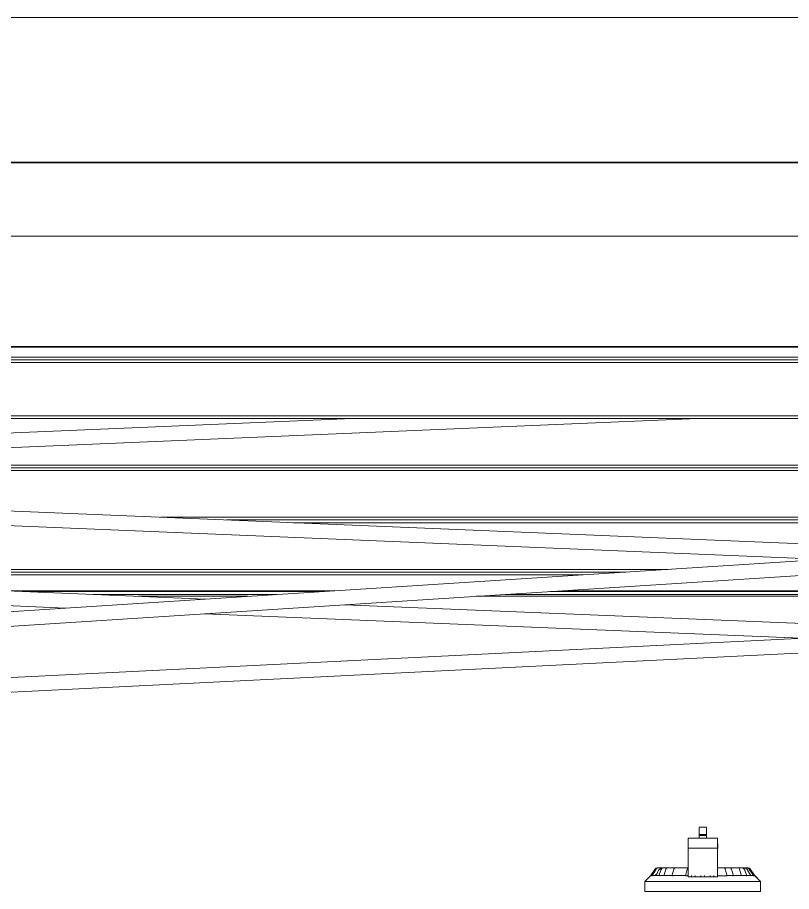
# Model space of a CAD drawing. Header units: millimetres. Extents: x 180139 to 245212, y -4005 to 9345.
# Drawn here: x 234476 to 236585, y 4064 to 6444 of the extents above; entities that cross this region are included whole.
import ezdxf

# ---------------------------------------------------------------- set-up
doc = ezdxf.new("R2010")
doc.units = ezdxf.units.MM
for name, color, linetype, lineweight in [('A-ROOF', 7, 'Continuous', 9), ('A-ROOF-1', 7, 'Continuous', 35), ('E-LITE-EQPM', 7, 'Continuous', 9), ('S-BEAM', 7, 'Continuous', 9)]:
    doc.layers.add(name, color=color, linetype=linetype, lineweight=lineweight)

# ---------------------------------------------------------------- blocks, each defined once
blk = doc.blocks.new('IPE - IPE160-854151-B')
at = {"layer": 'S-BEAM'}
for p, q in [((-153179.2, 5519.2), (-125614.4, 5519.2)), ((-153179.2, 5511.7), (-125614.4, 5511.7)), ((-153179.2, 5504.3), (-125614.4, 5504.3)), ((-131702.9, 5359.7), (-125614.4, 5359.7)), ((-131702.9, 5352.3), (-125614.4, 5352.3))]:
    blk.add_line(p, q, dxfattribs=at)
blk = doc.blocks.new('LENS_ARENA_60__120_W_4000K - Standart-593606-B')
at = {"layer": 'E-LITE-EQPM'}
for p, q in [((-128787.9, 4238.8), (-128807.9, 4238.8)), ((-128939.8, 4107.1), (-128955.4, 4091.5)), ((-128640.4, 4091.5), (-128656, 4107.1))]:
    blk.add_line(p, q, dxfattribs=at)
for centre, start, end in [((-128922, 4121.8), 90, 157.9011), ((-128922, 4121.8), 90, 157.9011), ((-128673.8, 4121.8), 22.0989, 90), ((-128673.8, 4121.8), 22.0989, 90)]:
    blk.add_arc(centre, 6.52, start, end, dxfattribs=at)
blk = doc.blocks.new('LENS_ARENA_60__120_W_4000K - Standart-V38-B')
at = {"layer": 'E-LITE-EQPM'}
for p, q in [((-128787.9, 4238.8), (-128807.9, 4238.8)), ((-128807.9, 4238.7), (-128807.9, 4219.7)), ((-128787.9, 4219.7), (-128787.9, 4238.7)), ((-128807.9, 4216.2), (-128807.9, 4219.7)), ((-128807.9, 4219.7), (-128787.9, 4219.7)), ((-128807.9, 4209), (-128807.9, 4216.2)), ((-128807.9, 4216.2), (-128787.9, 4216.2)), ((-128787.9, 4219.7), (-128787.9, 4216.2)), ((-128787.9, 4216.2), (-128787.9, 4209)), ((-128837.9, 4181.6), (-128837.9, 4209)), ((-128837.9, 4209), (-128757.9, 4209)), ((-128757.9, 4209), (-128757.9, 4181.6)), ((-128757.9, 4193.4), (-128756.9, 4193.4)), ((-128756.9, 4193.4), (-128756.9, 4181.4)), ((-128837.9, 4104.3), (-128837.9, 4181.6)), ((-128837.9, 4181.6), (-128757.9, 4181.6)), ((-128757.9, 4181.6), (-128757.9, 4104.3)), ((-128756.9, 4181.4), (-128757.9, 4181.4)), ((-128928, 4124.3), (-128940, 4107.1)), ((-128925.3, 4123.5), (-128936.8, 4107.1)), ((-128919.3, 4128.3), (-128922, 4128.3)), ((-128909.5, 4128.3), (-128919.3, 4128.3)), ((-128912.2, 4121.8), (-128917.6, 4107.1)), ((-128906.1, 4128.3), (-128909.5, 4128.3)), ((-128894.1, 4128.3), (-128906.1, 4128.3)), ((-128898.2, 4125.2), (-128903.4, 4107.1)), ((-128872.2, 4128.3), (-128894.1, 4128.3)), ((-128876.4, 4125.2), (-128881.6, 4107.1)), ((-128837.9, 4128.3), (-128872.2, 4128.3)), ((-128840, 4125.2), (-128845.2, 4107.1)), ((-128740.4, 4128.3), (-128757.9, 4128.3)), ((-128723.7, 4128.3), (-128740.4, 4128.3)), ((-128731.1, 4107.1), (-128736.3, 4125.2)), ((-128701.5, 4128.3), (-128723.7, 4128.3)), ((-128714.4, 4107.1), (-128719.6, 4125.2)), ((-128689.3, 4128.3), (-128701.5, 4128.3)), ((-128692.1, 4107.1), (-128697.3, 4125.2)), ((-128686.2, 4128.3), (-128689.3, 4128.3)), ((-128676.4, 4128.3), (-128686.2, 4128.3)), ((-128677.7, 4107.1), (-128683.2, 4121.8)), ((-128666.8, 4107.1), (-128676.8, 4124.4)), ((-128673.8, 4128.3), (-128676.4, 4128.3)), ((-128658.9, 4107.1), (-128670.4, 4123.5)), ((-128655.7, 4107.1), (-128667.8, 4124.3)), ((-128939.6, 4107.3), (-128955.4, 4091.5)), ((-128940, 4107.1), (-128938.3, 4107.1)), ((-128939.6, 4107.3), (-128937.3, 4107.3)), ((-128936.8, 4107.1), (-128935.5, 4107.1)), ((-128936.3, 4107.3), (-128929.5, 4107.3)), ((-128921.6, 4112.9), (-128929, 4107.1)), ((-128927.8, 4107.3), (-128918.7, 4107.3)), ((-128917.6, 4107.3), (-128903.5, 4107.3)), ((-128902.7, 4107.3), (-128882.2, 4107.3)), ((-128881.6, 4107.1), (-128880.3, 4107.1)), ((-128879.8, 4107.3), (-128845.5, 4107.3)), ((-128845.2, 4107.1), (-128840.4, 4107.1)), ((-128840, 4107.3), (-128837.9, 4107.3)), ((-128837.9, 4104.3), (-128757.9, 4104.3)), ((-128828.4, 4107.3), (-128828.4, 4104.3)), ((-128818.4, 4104.3), (-128818.4, 4107.3)), ((-128802.9, 4107.3), (-128802.9, 4104.3)), ((-128792.9, 4104.3), (-128792.9, 4107.3)), ((-128777.4, 4107.3), (-128777.4, 4104.3)), ((-128767.4, 4104.3), (-128767.4, 4107.3)), ((-128757.9, 4107.3), (-128755.8, 4107.3)), ((-128755.4, 4107.1), (-128731.1, 4107.1)), ((-128730.6, 4107.3), (-128716, 4107.3)), ((-128715.5, 4107.1), (-128714.4, 4107.1)), ((-128713.8, 4107.3), (-128693.1, 4107.3)), ((-128692.1, 4107.3), (-128678.2, 4107.3)), ((-128679.1, 4107.1), (-128677.7, 4107.1)), ((-128676.6, 4107.3), (-128669, 4107.3)), ((-128666.2, 4107.3), (-128659.5, 4107.3)), ((-128660.3, 4107.1), (-128658.9, 4107.1)), ((-128658.5, 4107.3), (-128657.7, 4107.3)), ((-128657.5, 4107.1), (-128655.7, 4107.1)), ((-128640.4, 4091.5), (-128656.2, 4107.3)), ((-128955.4, 4091.5), (-128955.4, 4064)), ((-128797.9, 4091.5), (-128955.4, 4091.5)), ((-128640.4, 4091.5), (-128797.9, 4091.5)), ((-128640.4, 4064), (-128640.4, 4091.5)), ((-128797.9, 4064), (-128955.4, 4064)), ((-128640.4, 4064), (-128797.9, 4064))]:
    blk.add_line(p, q, dxfattribs=at)
for centre, radius, start, end in [((-128922, 4121.8), 6.52, 90, 157.9011), ((-128922, 4121.8), 6.52, 90, 157.9011), ((-128914, 4115.6), 13.8, 112.3825, 145), ((-128914, 4115.6), 13.8, 112.3825, 145), ((-128904.5, 4112), 17.1, 106.9445, 176.7746), ((-128904.5, 4112), 17.1, 149.4281, 176.7746), ((-128901.1, 4117.6), 11.8, 114.6958, 159.5033), ((-128901.1, 4117.6), 11.8, 129.6317, 159.5033), ((-128894.1, 4124), 4.3, 90, 163.9413), ((-128894.1, 4124), 4.3, 90, 163.9413), ((-128872.2, 4124), 4.3, 90, 163.9413), ((-128872.2, 4124), 4.3, 90, 163.9413), ((-128835.8, 4124), 4.3, 119.5765, 163.9413), ((-128835.8, 4124), 4.3, 119.5765, 163.9413), ((-128740.4, 4124), 4.3, 16.0587, 90), ((-128740.4, 4124), 4.3, 16.0587, 90), ((-128723.7, 4124), 4.3, 16.0587, 90), ((-128723.7, 4124), 4.3, 16.0587, 90), ((-128701.5, 4124), 4.3, 16.0587, 90), ((-128701.5, 4124), 4.3, 16.0587, 90), ((-128694.2, 4117.6), 11.8, 20.4967, 65.3042), ((-128694.2, 4117.6), 11.8, 20.4967, 50.3683), ((-128686.2, 4115), 13.4, 45.1701, 90), ((-128686.2, 4115), 13.4, 45.1701, 75.0567), ((-128681.7, 4115.6), 13.8, 35, 67.6175), ((-128681.7, 4115.6), 13.8, 35, 67.6175), ((-128673.8, 4121.8), 6.52, 22.0989, 90), ((-128673.8, 4121.8), 6.52, 22.0989, 90)]:
    blk.add_arc(centre, radius, start, end, dxfattribs=at)
blk = doc.blocks.new('IPE - IPE160-854587-B')
at = {"layer": 'S-BEAM'}
for p, q in [((-125790.4, 5217.8), (-131702.9, 5217.8)), ((-131574.8, 5225.2), (-125790.4, 5225.2)), ((-125790.4, 5210.3), (-131702.9, 5210.3))]:
    blk.add_line(p, q, dxfattribs=at)
blk = doc.blocks.new('IPE - IPE160-854613-B')
at = {"layer": 'S-BEAM'}
for p, q in [((-130274, 5083.1), (-126675.9, 5083.1)), ((-126790.9, 5075.8), (-130095.1, 5075.8)), ((-126908, 5068.3), (-129913, 5068.3))]:
    blk.add_line(p, q, dxfattribs=at)
blk = doc.blocks.new('IPE - IPE160-854659-B')
at = {"layer": 'S-BEAM'}
for p, q in [((-131477.1, 4941.1), (-128892.7, 4941.1)), ((-129007.7, 4933.7), (-131469.9, 4933.7)), ((-129124.8, 4926.2), (-131470, 4926.2))]:
    blk.add_line(p, q, dxfattribs=at)
blk = doc.blocks.new('C profil - C150X19_3-854695-B')
at = {"layer": 'S-BEAM'}
for p, q in [((-130706.9, 4883), (-129800.1, 4883)), ((-129835.7, 4880.7), (-130651.3, 4880.7)), ((-130650.4, 4880.7), (-129836.2, 4880.7)), ((-129213.7, 4880.7), (-126326.2, 4880.7)), ((-126327.1, 4880.7), (-129213.1, 4880.7)), ((-129177.5, 4883), (-126382.5, 4883)), ((-130458.6, 4872.8), (-129959, 4872.8)), ((-130336.4, 4867.8), (-130037.3, 4867.8)), ((-129414.8, 4867.8), (-126236.7, 4867.8)), ((-129336.5, 4872.8), (-126136, 4872.8))]:
    blk.add_line(p, q, dxfattribs=at)
blk = doc.blocks.new('Kruhové tyče - 856245-B')
at = {"layer": 'S-BEAM'}
for p, q in [((-129752.5, 5352.3), (-131451.8, 5280)), ((-131450.1, 5240), (-128812.5, 5352.3)), ((-131451, 5265), (-131454.1, 5265.6)), ((-131451, 5265), (-131414.7, 5266.5)), ((-131442.9, 5265.5), (-131451, 5265)), ((-131442.9, 5265.5), (-131406.6, 5267)), ((-131414.7, 5266.5), (-131406.6, 5267)), ((-131406.3, 5264.9), (-131414.7, 5266.5)), ((-131406.3, 5264.9), (-131352.3, 5267.2))]:
    blk.add_line(p, q, dxfattribs=at)
for centre, start_param, end_param in [((-131450.9, 5260), 4.974283, 7.218098), ((-131414.6, 5261.5), 4.863831, 4.974283), ((-131450.9, 5260), 2.646641, 4.190472)]:
    blk.add_ellipse(centre, major_axis=(-0.9, 20), ratio=0.428627, start_param=start_param, end_param=end_param, dxfattribs=at)
blk = doc.blocks.new('Kruhové tyče - 856246-B')
at = {"layer": 'S-BEAM'}
for p, q in [((-130153.6, 4860.3), (-131322.7, 4908.3)), ((-131322.6, 4868.3), (-130534.5, 4835.9)), ((-128088.6, 4775.6), (-129774.1, 4844.8)), ((-130155, 4820.3), (-128529.5, 4753.6)), ((-126131.8, 4695.3), (-127649.1, 4757.6)), ((-128090, 4735.6), (-126133.4, 4655.3)), ((-126044.5, 4691.1), (-126130.2, 4694.7)), ((-126043.1, 4689.6), (-126043.5, 4677.6)), ((-126053.2, 4678.9), (-126134.1, 4682.2)), ((-126054.1, 4669), (-126134.1, 4672.3)), ((-126133.9, 4679.9), (-126130.7, 4680.7)), ((-126045, 4677.2), (-126130.7, 4680.7)), ((-126043.8, 4667.6), (-126054.1, 4669)), ((-126043.5, 4677.6), (-126053.2, 4678.9)), ((-126043.5, 4677.6), (-126045, 4677.2)), ((-126043.8, 4667.6), (-126044.2, 4654.3)), ((-126045.9, 4652.4), (-126131.6, 4656))]:
    blk.add_line(p, q, dxfattribs=at)
at = {"layer": 'S-BEAM', "flags": 128}
for points in [[(-131340.4, 4898.4), (-131339.6, 4899.7), (-131337.3, 4902.6), (-131334.6, 4904.9), (-131331.4, 4906.7), (-131327.9, 4907.8), (-131324.2, 4908.3), (-131322.7, 4908.3)], [(-131321, 4868.3), (-131324.7, 4868.5), (-131328.4, 4869.3), (-131331.8, 4870.9), (-131335, 4873), (-131337.7, 4875.6), (-131339.9, 4878.7), (-131341.5, 4882.1), (-131342.5, 4885.7), (-131342.6, 4886.9)], [(-126043.1, 4689.6), (-126045.8, 4688.2), (-126048.2, 4686.3), (-126050.2, 4684.1), (-126051.9, 4681.7), (-126053.2, 4678.9)], [(-126054.1, 4669), (-126053.4, 4666.1), (-126052.3, 4663.2), (-126050.8, 4660.6), (-126048.9, 4658.2), (-126046.7, 4656.1), (-126044.2, 4654.3)]]:
    blk.add_lwpolyline(points, dxfattribs=at)
at = {"layer": 'S-BEAM'}
for centre, start_param, end_param in [((-126132.6, 4675.3), 6.044535, 6.297216), ((-126046.9, 4671.8), 5.828681, 6.044535), ((-126140.8, 4675.6), 4.726419, 5.062626), ((-126140.8, 4675.6), 4.557266, 4.726419), ((-126132.6, 4675.3), 3.141593, 3.408303), ((-126046.9, 4671.8), 3.408303, 3.659592)]:
    blk.add_ellipse(centre, major_axis=(0.8, 20), ratio=0.341936, start_param=start_param, end_param=end_param, dxfattribs=at)
blk = doc.blocks.new('Kruhové tyče - 856247-B')
at = {"layer": 'S-BEAM'}
for p, q in [((-126136.7, 4872.9), (-131446.2, 4608.5)), ((-131444.2, 4568.6), (-126047.1, 4837.3))]:
    blk.add_line(p, q, dxfattribs=at)
blk = doc.blocks.new('Kruhové tyče - 856250-B')
at = {"layer": 'S-BEAM'}
for p, q in [((-128083.4, 4993), (-131384, 5128.9)), ((-131392.8, 5102.3), (-131384.9, 5103.9)), ((-131384.9, 5103.9), (-131377.1, 5103.3)), ((-131384.9, 5103.9), (-131358.8, 5102.8)), ((-131377.1, 5103.3), (-131290.5, 5099.8)), ((-131357.8, 5103), (-131306.4, 5100.9)), ((-131340.1, 5111.8), (-131290.1, 5109.8)), ((-131316.7, 5111.3), (-131314.2, 5111.2)), ((-131306.4, 5100.9), (-131301.8, 5100.7)), ((-131301.8, 5100.7), (-131286, 5099.6)), ((-131290.5, 5099.8), (-131286, 5099.6)), ((-131290.1, 5109.8), (-131285.5, 5109.6)), ((-131385.6, 5088.9), (-128463.8, 4968.6)), ((-126110.6, 4911.7), (-127704, 4977.3)), ((-128084.8, 4953), (-126112.2, 4871.8))]:
    blk.add_line(p, q, dxfattribs=at)
for centre, start_param, end_param in [((-131384.8, 5108.9), 5.233714, 7.329429), ((-131384.8, 5108.9), 1.923761, 4.447348), ((-131293.7, 5105.1), 1.316657, 1.587683), ((-131293.7, 5105.1), 1.587683, 1.811116), ((-131293.7, 5105.1), 4.447348, 4.729276), ((-131293.7, 5105.1), 4.729276, 4.952709), ((-126111.4, 4891.7), 5.235235, 6.383715), ((-126134.6, 4892.7), 4.729276, 5.065599), ((-126134.6, 4892.7), 4.560239, 4.729276), ((-126111.4, 4891.7), 3.141593, 4.560239)]:
    blk.add_ellipse(centre, major_axis=(0.8, 20), ratio=0.410089, start_param=start_param, end_param=end_param, dxfattribs=at)
blk = doc.blocks.new('Kruhové tyče - 856251-B')
at = {"layer": 'S-BEAM'}
for p, q in [((-126114, 5119.2), (-131450.5, 4777.3)), ((-126234.9, 5096.4), (-126589.2, 5073.7)), ((-126112.6, 5094.3), (-126104.8, 5092.9)), ((-131447.9, 4737.4), (-126111.5, 5079.3)), ((-126234.3, 5086.5), (-126573.1, 5064.8)), ((-126588.5, 5063.7), (-126573.1, 5064.8)), ((-131456.9, 4753.8), (-131365.4, 4759.7))]:
    blk.add_line(p, q, dxfattribs=at)
for centre, start_param, end_param in [((-126112.7, 5099.3), 5.235525, 7.332768), ((-126226.9, 5092), 1.320028, 1.54524), ((-126226.9, 5092), 4.686832, 4.966397), ((-126112.7, 5099.3), 1.723516, 4.359748), ((-126581.2, 5069.3), 1.320422, 1.54524), ((-126581.2, 5069.3), 4.686832, 4.966267), ((-126226.9, 5092), 1.54524, 1.825388), ((-126226.9, 5092), 4.474472, 4.686832), ((-126581.2, 5069.3), 1.54524, 1.825783), ((-126581.2, 5069.3), 4.462015, 4.686832), ((-131449.2, 4757.4), 6.183469, 7.334215), ((-131357.7, 4763.2), 1.2184, 1.54524), ((-131357.7, 4763.2), 1.54524, 1.72376), ((-131449.2, 4757.4), 1.72376, 3.147857)]:
    blk.add_ellipse(centre, major_axis=(-1.3, 20), ratio=0.398983, start_param=start_param, end_param=end_param, dxfattribs=at)

msp = doc.modelspace()

# ---------------------------------------------------------------- linework, layer by layer
at = {"layer": 'A-ROOF'}
for p, q in [((239840.9, 6444), (211650.9, 6444)), ((211650.9, 5848.6), (239840.9, 5848.6))]:
    msp.add_line(p, q, dxfattribs=at)
at = {"layer": 'A-ROOF-1'}
for p, q in [((239840.9, 6049.5), (211650.9, 6049.5)), ((211962.1, 5547.4), (239526.9, 5547.4))]:
    msp.add_line(p, q, dxfattribs=at)

# ---------------------------------------------------------------- block references
at = {"layer": 'E-LITE-EQPM'}
for name in ['LENS_ARENA_60__120_W_4000K - Standart-593606-B', 'LENS_ARENA_60__120_W_4000K - Standart-593606-B', 'LENS_ARENA_60__120_W_4000K - Standart-V38-B']:
    msp.add_blockref(name, (365141.3, 0), dxfattribs=at)
at = {"layer": 'S-BEAM'}
for name in ['IPE - IPE160-854151-B', 'Kruhové tyče - 856245-B', 'IPE - IPE160-854587-B', 'Kruhové tyče - 856251-B', 'Kruhové tyče - 856250-B', 'IPE - IPE160-854613-B', 'IPE - IPE160-854659-B', 'Kruhové tyče - 856246-B', 'C profil - C150X19_3-854695-B', 'Kruhové tyče - 856247-B']:
    msp.add_blockref(name, (365141.3, 0), dxfattribs=at)

doc.saveas('drawing.dxf')
